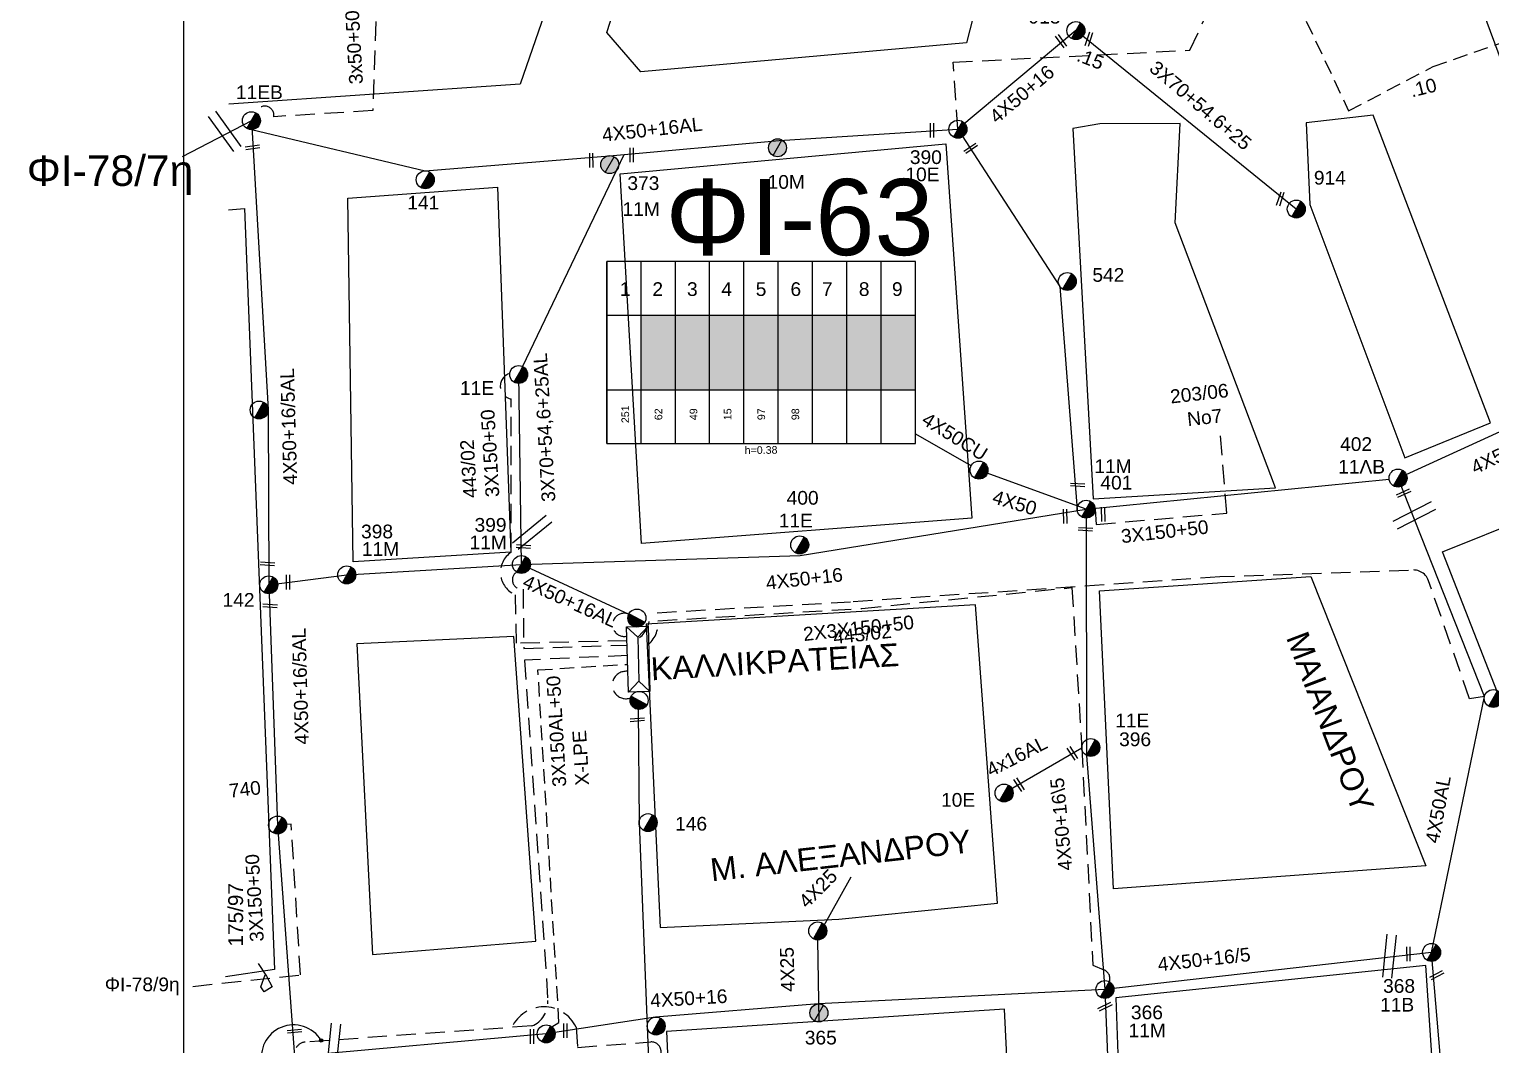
# Model space of a CAD drawing. Header units: millimetres. Extents: x 72 to 3039, y -786 to 786.
# Drawn here: x 91.4 to 283.2, y 554.8 to 688.1 of the extents above; entities that cross this region are included whole.
import ezdxf
from ezdxf.enums import TextEntityAlignment as Align

# ---------------------------------------------------------------- set-up
doc = ezdxf.new("R2010")
doc.units = ezdxf.units.MM
doc.linetypes.add('DASHED', pattern=[19.05, 12.7, -6.35])
for name, color, linetype in [('Άγνωστα', 7, 'Continuous'), ('Ασφαλειοκιβώτια Χ.Τ 9 αναχωρήσεων', 7, 'Continuous'), ('Γέφυρες Εναέριου Δικτύου', 7, 'Continuous'), ('Γυμνά εναέρια ΧΤ (3Φ)   4x16AL', 7, 'Continuous'), ('Γυμνά εναέρια ΧΤ (3Φ)   4x50AL', 7, 'Continuous'), ('Γυμνά εναέρια ΧΤ και ΦΟΠ (3Φ)   4x50+16AL', 7, 'Continuous'), ('Εναέρια παροχή ΧΤ 4x25', 7, 'SYN_LINE'), ('Επιγραφές - Σχήματα', 7, 'Continuous'), ('Καλώδια ΧΤ   3x150+50AL', 7, 'DASHED'), ('Καλώδια ΧΤ   3x150AL+50XLPE', 7, 'DASHED'), ('Καλώδια ΧΤ   4x25CU', 7, 'DASHED'), ('Καλώδια ΧΤ   4x50CU', 7, 'DASHED'), ('Μηχανική τομή', 7, 'Continuous'), ('Στύλος Ξύλινος', 7, 'Continuous'), ('Στύλος Ξύλινος @ 1', 7, 'Continuous'), ('Στύλος ΦΜ', 7, 'Continuous'), ('Στύλος ΦΜ @ 1', 7, 'Continuous'), ('Συνδέσεις', 7, 'Continuous'), ('Συνεστραμμένα ΧΤ   3x70+54.6+25 AL', 7, 'SYN_LINE'), ('Τομή', 7, 'Continuous'), ('Υποσταθμός εναέριος 2 στύλων', 7, 'Continuous'), ('Υποσταθμός πόλεως', 7, 'Continuous'), ('Υπόβαθρο ΔΕΗ', 7, 'Continuous'), ('Υπόγεια Καλώδια Δικτύου ΧΤ   .10', 7, 'DASHED'), ('Υπόγεια Καλώδια Δικτύου ΧΤ   .15', 7, 'DASHED')]:
    doc.layers.add(name, color=color, linetype=linetype)
doc.styles.get("Standard").update_dxf_attribs({"font": 'arial.ttf'})
doc.linetypes.add('SYN_LINE', pattern='A,0.5,-0.0001,["/\\/\\/\\/",Standard,S=0.1,R=0,X=0,Y=-0.05],-0.25', length=0.7501)

# ---------------------------------------------------------------- blocks, each defined once
blk = doc.blocks.new('ΥΠΑΡΧΩΝ ΤΣΙΜΕΝΤΕΝΙΟΣ ΣΤΥΛΟΣ')
at = {"layer": 'Στύλος ΦΜ'}
blk.add_hatch(color=7, dxfattribs=at).paths.add_polyline_path([(-1.29, -2.28, 0.574793), (2.62, 0, 0.268822), (1.3, 2.27)])
at = {"layer": 'Στύλος ΦΜ', "color": 7}
blk.add_line((-1.29, -2.28), (1.3, 2.27), dxfattribs=at)
blk.add_circle((0, 0), 2.62, dxfattribs=at)
at = {"layer": 'Στύλος ΦΜ', "flags": 4}
for tag, p in [('ΑΡΙΘΜΟΣ', (-4.68, 8.05)), ('ΤΥΠΟΣ', (-4.91, 3.03))]:
    blk.add_attdef(tag, p, '', height=4, dxfattribs=at)
blk = doc.blocks.new('ΥΠΑΡΧΩΝ ΞΥΛΙΝΟΣ ΣΤΥΛΟΣ')
at = {"layer": 'Στύλος Ξύλινος'}
h = blk.add_hatch(color=7, dxfattribs=at)
h.paths.add_polyline_path([(-2.62, 0, 0.270008), (-1.29, -2.28), (1.3, 2.27, 0.576266)])
h.paths.add_polyline_path([(-1.29, -2.28, 0.574793), (2.62, 0, 0.268822), (1.3, 2.27)])
at = {"layer": 'Στύλος Ξύλινος', "color": 7}
blk.add_line((-1.29, -2.28), (1.3, 2.27), dxfattribs=at)
blk.add_circle((0, 0), 2.62, dxfattribs=at)
at = {"layer": 'Στύλος Ξύλινος', "flags": 4}
for tag, p in [('ΑΡΙΘΜΟΣ', (-4.91, 8.6)), ('ΤΥΠΟΣ', (-4.85, 3.39))]:
    blk.add_attdef(tag, p, '', height=4, dxfattribs=at)
blk = doc.blocks.new('ΥΠΟΣΤΑΘΜΟΣ ΕΝΑΕΡΙΟΣ ΕΠΙ 2 ΣΤΥΛΩΝ')
at = {"layer": 'Υποσταθμός εναέριος 2 στύλων', "linetype": 'Continuous'}
for points in [[(-11.97, -2.11, 0.574793), (-8.45, -0.07, 0.268822), (-9.64, 1.98)], [(9.68, -2.15, 0.574793), (13.19, -0.1, 0.268822), (12.01, 1.95)]]:
    blk.add_hatch(color=256, dxfattribs=at).paths.add_polyline_path(points)
for p, q in [((-11.97, -2.11), (-9.64, 1.98)), ((9.68, -2.15), (12.01, 1.95))]:
    blk.add_line(p, q, dxfattribs=at)
for centre in [(-10.81, -0.07), (10.84, -0.1)]:
    blk.add_circle(centre, 2.36, dxfattribs=at)
at = {"layer": 'Υποσταθμός πόλεως', "linetype": 'Continuous', "ltscale": 40}
blk.add_lwpolyline([(-8.57, 2.82), (8.57, 2.82), (8.57, -2.82), (-8.57, -2.82)], close=True, dxfattribs=at)
for points in [[(-5.75, 0), (-8.57, 2.82)], [(-8.57, -2.82), (-5.75, 0)], [(-5.75, 0), (5.75, 0)], [(5.75, 0), (8.57, 2.82)], [(8.57, -2.82), (5.75, 0)]]:
    blk.add_lwpolyline(points, dxfattribs=at)
at = {"layer": 'Υποσταθμός εναέριος 2 στύλων', "ltscale": 40, "flags": 1}
for tag, p in [('ΜΕΤΑΣΧΗΜΑΤΙΣΜΟΣ', (14.09, 2.51)), ('ΙΣΧΥΣ', (14.07, -0.28)), ('ΑΡΙΘΜΟΣ', (14.19, -3))]:
    blk.add_attdef(tag, p, '', height=1.8, dxfattribs=at)
blk = doc.blocks.new('ΜΗΧΑΝΙΚΗ ΤΟΜΗ')
at = {"layer": 'Μηχανική τομή', "ltscale": 40}
for p, q in [((-1.89, 0.78), (1.89, 0.78)), ((1.89, 0), (-1.89, 0))]:
    blk.add_line(p, q, dxfattribs=at)
blk = doc.blocks.new('ΤΟΜΗ')
at = {"layer": 'Τομή', "ltscale": 40}
for p, q in [((-5.68, 0), (5.68, 0)), ((5.68, -2.33), (-5.68, -2.33))]:
    blk.add_line(p, q, dxfattribs=at)
blk = doc.blocks.new('ΑΣΦΑΛΕΙΟΚΙΒΩΤΙΟ ΥΠΟΣΤΑΘΜΟΥ 9A ΑΝΑΧΩΡΗΣΕΩΝ')
at = {"layer": 'Ασφαλειοκιβώτια Χ.Τ 9 αναχωρήσεων', "ltscale": 40}
for p, q in [((0, 0), (0, 23.91)), ((4.5, 0), (4.5, 23.91)), ((9, 0), (9, 23.91)), ((13.5, 0), (13.5, 23.91)), ((18, 0), (18, 23.91)), ((22.5, 0), (22.5, 23.91)), ((27, 0), (27, 23.91)), ((31.5, 0), (31.5, 23.91)), ((36, 0), (36, 23.91)), ((0, 16.87), (40.5, 16.87)), ((0, 7.04), (40.5, 7.04))]:
    blk.add_line(p, q, dxfattribs=at)
at = {"layer": 'Ασφαλειοκιβώτια Χ.Τ 9 αναχωρήσεων'}
blk.add_lwpolyline([(40.5, 0), (40.5, 23.91), (0, 23.91), (0, 0)], close=True, dxfattribs=at)
for s, p in [('1', (1.71, 19.38)), ('2', (5.99, 19.38)), ('3', (10.53, 19.38)), ('4', (15.04, 19.38)), ('5', (19.55, 19.38)), ('6', (24.11, 19.38)), ('7', (28.24, 19.38)), ('8', (33.08, 19.38)), ('9', (37.43, 19.38))]:
    blk.add_text(s, height=1.8, dxfattribs=at).set_placement(p)
at = {"layer": 'Ασφαλειοκιβώτια Χ.Τ 9 αναχωρήσεων', "ltscale": 40}
for tag, height, rotation, p in [('ΟΝΟΜΑ', 2.5, 0.6514, (19.14, 25.35)), ('ΚΕΙΜΕΝΟ 1', 1, 90, (2.42, 3.84)), ('ΚΕΙΜΕΝΟ 2', 1, 90, (6.78, 3.84)), ('ΚΕΙΜΕΝΟ 3', 1, 90, (11.38, 3.84)), ('ΚΕΙΜΕΝΟ 4', 1, 90, (15.86, 3.84)), ('ΚΕΙΜΕΝΟ 5', 1, 90, (20.28, 3.84)), ('ΚΕΙΜΕΝΟ 6', 1, 90, (24.74, 3.84)), ('ΚΕΙΜΕΝΟ 7', 1, 90, (29.28, 3.84)), ('ΚΕΙΜΕΝΟ 8', 1, 90, (33.65, 3.84)), ('ΚΕΙΜΕΝΟ 9', 1, 90, (38.21, 3.84)), ('ΣΧ', 1, 0.6514, (20.24, -0.85))]:
    blk.add_attdef(tag, text='', height=height, rotation=rotation, dxfattribs=at).set_placement(p, align=Align.MIDDLE_CENTER)
blk = doc.blocks.new('_ΣΥΝΔΕΣΗ')
at = {"layer": 'Συνδέσεις', "linetype": 'SYN_LINE', "ltscale": 40}
blk.add_hatch(color=256, dxfattribs=at).paths.add_polyline_path([(0.5, -0.01, 1), (-0.5, -0.01, 1)])
at = {"layer": 'Συνδέσεις'}
blk.add_circle((0, -0.01), 0.5, dxfattribs=at)

msp = doc.modelspace()

# ---------------------------------------------------------------- hatches: boundary and pattern name
at = {"layer": 'Ασφαλειοκιβώτια Χ.Τ 9 αναχωρήσεων'}
for color, points in [(6, [(171.73, 640.73), (176.23, 640.73), (176.23, 650.56), (171.73, 650.56)]), (85, [(180.73, 650.56), (176.23, 650.56), (176.23, 640.73), (180.73, 640.73)]), (5, [(185.23, 650.56), (180.73, 650.56), (180.73, 640.73), (185.23, 640.73)]), (2, [(189.73, 650.56), (185.23, 650.56), (185.23, 640.73), (189.73, 640.73)]), (1, [(194.23, 650.56), (189.73, 650.56), (189.73, 640.73), (194.23, 640.73)]), (62, [(198.73, 650.56), (194.23, 650.56), (194.23, 640.73), (198.73, 640.73)]), (27, [(203.23, 650.56), (198.73, 650.56), (198.73, 640.73), (203.23, 640.73)]), (133, [(207.73, 650.56), (203.23, 650.56), (203.23, 640.73), (207.73, 640.73)])]:
    msp.add_hatch(color=color, dxfattribs=at).paths.add_polyline_path(points)

# ---------------------------------------------------------------- linework, layer by layer
at = {"layer": 'Άγνωστα', "color": 7, "linetype": 'DASHED', "ltscale": 0.2}
msp.add_lwpolyline([(137.22, 696.7), (136.52, 677.41), (123.54, 676.6, 0.943603), (121.17, 677.1, 64.561217)], format="xyb", dxfattribs=at)
at = {"layer": 'Άγνωστα', "color": 151, "linetype": 'DASHED', "ltscale": 0.2}
msp.add_lwpolyline([(213.31, 674.96), (212.7, 683.75), (243.74, 685.33), (249.21, 696.93)], dxfattribs=at)
at = {"layer": 'Άγνωστα', "color": 27}
msp.add_lwpolyline([(120.59, 676.08), (111.51, 671.35)], dxfattribs=at)
at = {"layer": 'Άγνωστα', "color": 1, "linetype": 'DASHED', "ltscale": 0.2}
msp.add_lwpolyline([(156.25, 614.6), (156.34, 606.77), (169.91, 607.24)], dxfattribs=at)
msp.add_arc((156.05, 615.79), 1.21, 121.7858, 279.5307, dxfattribs=at)
at = {"layer": 'Γέφυρες Εναέριου Δικτύου', "ltscale": 20}
msp.add_arc((126.13, 553.15), 4.23, 31.1536, 275.4678, dxfattribs=at)
at = {"layer": 'Γυμνά εναέρια ΧΤ (3Φ)   4x16AL', "color": 27, "ltscale": 20}
msp.add_lwpolyline([(229.57, 593.71), (219.37, 587.82)], dxfattribs=at)
at = {"layer": 'Γυμνά εναέρια ΧΤ (3Φ)   4x50AL', "color": 2, "linetype": 'SYN_LINE', "ltscale": 15}
msp.add_lwpolyline([(230.14, 625.08), (216.08, 630.21)], dxfattribs=at)
at = {"layer": 'Γυμνά εναέρια ΧΤ και ΦΟΠ (3Φ)   4x50+16AL', "color": 151}
for points in [[(228.8, 687.91), (213.31, 674.96), (226.68, 654.33), (228.96, 624.99)], [(271.07, 629.16), (302.52, 643.56)], [(230.14, 625.08), (269.9, 629)]]:
    msp.add_lwpolyline(points, dxfattribs=at)
at = {"layer": 'Γυμνά εναέρια ΧΤ και ΦΟΠ (3Φ)   4x50+16AL', "color": 133}
for points in [[(120.59, 676.08), (122.78, 638.17), (122.87, 615.15)], [(120.59, 674.9), (143.41, 669.5), (167.6, 671.46), (189.85, 673.48), (213.31, 674.96)]]:
    msp.add_lwpolyline(points, dxfattribs=at)
at = {"layer": 'Γυμνά εναέρια ΧΤ και ΦΟΠ (3Φ)   4x50+16AL', "color": 62}
msp.add_lwpolyline([(299.5, 480.77), (279.93, 508.94), (278.71, 528.75), (275.48, 566.89), (282.4, 600.47), (271.07, 629.16)], dxfattribs=at)
at = {"layer": 'Γυμνά εναέρια ΧΤ και ΦΟΠ (3Φ)   4x50+16AL', "color": 2}
for points in [[(170.17, 611.26), (156.04, 617.82), (192.62, 618.99), (230.14, 625.08)], [(230.14, 625.08), (230.17, 592.76), (232.61, 562.03)]]:
    msp.add_lwpolyline(points, dxfattribs=at)
at = {"layer": 'Γυμνά εναέρια ΧΤ και ΦΟΠ (3Φ)   4x50+16AL', "color": 1}
for points in [[(122.87, 615.15), (133.11, 616.45), (156.04, 617.82)], [(122.87, 615.15), (124.03, 583.62), (126.26, 553.22), (109.14, 551.67)]]:
    msp.add_lwpolyline(points, dxfattribs=at)
at = {"layer": 'Γυμνά εναέρια ΧΤ και ΦΟΠ (3Φ)   4x50+16AL', "color": 5, "linetype": 'DASHED', "ltscale": 0.2}
msp.add_lwpolyline([(170, 603.78, 1.268308), (170.34, 600.3)], format="xyb", dxfattribs=at)
at = {"layer": 'Γυμνά εναέρια ΧΤ και ΦΟΠ (3Φ)   4x50+16AL', "color": 5}
msp.add_lwpolyline([(171.36, 598.8), (171.47, 583.92), (172.53, 557.18), (173.43, 534.79), (174.95, 505.92), (176.17, 484.39)], dxfattribs=at)
at = {"layer": 'Γυμνά εναέρια ΧΤ και ΦΟΠ (3Φ)   4x50+16AL', "color": 6}
msp.add_lwpolyline([(275.48, 566.89), (232.61, 562.03), (195.01, 560.13), (173.61, 558.4), (159.28, 556.2), (126.26, 553.22)], dxfattribs=at)
at = {"layer": 'Γυμνά εναέρια ΧΤ και ΦΟΠ (3Φ)   4x50+16AL', "color": 27}
msp.add_lwpolyline([(232.61, 562.03), (233.81, 531.81), (234.24, 507.36), (235.93, 487.07), (238.14, 475.74)], dxfattribs=at)
at = {"layer": 'Εναέρια παροχή ΧΤ 4x25', "ltscale": 10}
msp.add_lwpolyline([(195.27, 569.59), (199.32, 576.81)], dxfattribs=at)
at = {"layer": 'Επιγραφές - Σχήματα'}
msp.add_lwpolyline([(111.68, -308.22), (2083.59, -308.22), (2083.59, 775.16), (111.68, 775.16)], close=True, dxfattribs=at)
at = {"layer": 'Επιγραφές - Σχήματα', "ltscale": 20}
msp.add_lwpolyline([(121.48, 565.44), (122.57, 563.77), (123.32, 562.39), (122.29, 561.7), (121.83, 562.39), (122.4, 563.94)], dxfattribs=at)
at = {"layer": 'Επιγραφές - Σχήματα', "color": 2, "linetype": 'DASHED', "ltscale": 0.2}
msp.add_arc((169.51, 609.9), 1.52, 66.3499, 283.9944, dxfattribs=at)
at = {"layer": 'Καλώδια ΧΤ   3x150+50AL', "color": 133, "ltscale": 0.2}
msp.add_lwpolyline([(169.89, 607.81), (155.38, 607.48), (155.26, 613.83, -0.59482), (154.68, 619.44), (154.69, 639.55, -0.798181), (154.5, 642.89, -4.113089)], format="xyb", dxfattribs=at)
at = {"layer": 'Καλώδια ΧΤ   3x150+50AL', "color": 151, "ltscale": 0.2}
msp.add_lwpolyline([(231.32, 625.08), (231.46, 623.07), (248.6, 624.56), (247.68, 635.89)], dxfattribs=at)
at = {"layer": 'Καλώδια ΧΤ   3x150+50AL', "color": 62, "ltscale": 0.2}
for points in [[(247.7, 616.2), (199.2, 612.88), (172.85, 611.39, -0.246479), (171.54, 608.2)], [(282.4, 600.47), (280.46, 600.18), (275.08, 615.68, 0.403301), (272.46, 617.01), (247.7, 616.2)]]:
    msp.add_lwpolyline(points, format="xyb", dxfattribs=at)
at = {"layer": 'Καλώδια ΧΤ   3x150+50AL', "color": 27, "ltscale": 0.2}
msp.add_lwpolyline([(172.55, 607.2, 0.258208), (173.94, 610.43), (200.7, 612.06), (228.28, 614.79), (229.57, 593.71), (231.02, 565.21), (232.47, 564.62, -0.391453), (233.2, 563.05, 0.181237)], format="xyb", dxfattribs=at)
at = {"layer": 'Καλώδια ΧΤ   3x150+50AL', "color": 85, "ltscale": 0.2}
for points in [[(169.95, 605.87), (156.43, 605.27), (159.5, 560.56, -0.329038), (157.39, 557.24), (127.65, 555.12, 0.255367), (126.48, 554.37, 1.685045)], [(163.2, 557.07), (163.39, 554.43), (173.03, 555.14, -0.404715), (174.33, 554.05), (175.08, 537.34, -0.912851), (175.26, 532.63), (176.41, 508.64, -1.034704), (176.39, 503.44), (177.01, 489.87), (177.87, 489.5, -0.432669), (178.3, 488.32), (176.17, 484.39)]]:
    msp.add_lwpolyline(points, format="xyb", dxfattribs=at)
at = {"layer": 'Καλώδια ΧΤ   3x150+50AL', "color": 5, "ltscale": 0.2}
msp.add_lwpolyline([(112.93, 562.44), (127.03, 563.93), (125.83, 583.71), (124.03, 583.58)], dxfattribs=at)
at = {"layer": 'Καλώδια ΧΤ   3x150+50AL', "color": 85, "ltscale": 0.2}
msp.add_arc((158.99, 555.11), 4.64, 25.0209, 155.2506, dxfattribs=at)
at = {"layer": 'Καλώδια ΧΤ   3x150AL+50XLPE', "color": 6, "ltscale": 0.15}
msp.add_lwpolyline([(160, 557.13), (160.96, 557.69), (158.2, 603.98), (169.98, 604.71)], dxfattribs=at)
at = {"layer": 'Καλώδια ΧΤ   4x25CU', "linetype": 'SYN_LINE', "ltscale": 14}
msp.add_lwpolyline([(195.12, 557.83), (194.92, 568.54)], dxfattribs=at)
at = {"layer": 'Καλώδια ΧΤ   4x50CU', "color": 2, "linetype": 'SYN_LINE', "ltscale": 10}
msp.add_line((215.05, 630.79), (207.81, 634.91), dxfattribs=at)
at = {"layer": 'Συνεστραμμένα ΧΤ   3x70+54.6+25 AL', "color": 6, "ltscale": 15}
msp.add_lwpolyline([(280.83, 694.15), (287.5, 676.14), (294.49, 659.36), (302.52, 643.56)], dxfattribs=at)
at = {"layer": 'Συνεστραμμένα ΧΤ   3x70+54.6+25 AL', "color": 151, "ltscale": 15}
msp.add_lwpolyline([(257.72, 664.48), (228.8, 687.91)], dxfattribs=at)
at = {"layer": 'Συνεστραμμένα ΧΤ   3x70+54.6+25 AL', "color": 133, "ltscale": 20}
msp.add_lwpolyline([(156.04, 617.82), (155.67, 642.76), (169.51, 671.63)], dxfattribs=at)
at = {"layer": 'Υπόβαθρο ΔΕΗ'}
for points in [[(118.63, 738.43), (119.92, 741.07), (169.01, 718.85), (155.88, 680.87), (117.63, 678.26)], [(176.61, 716.69), (218.09, 700.54), (214.46, 686.32), (171.71, 682.51), (167.24, 687.64), (176.61, 716.69)], [(231.08, 626.43), (254.99, 627.87), (241.83, 662.65), (242.48, 675.73), (231.93, 675.66), (228.38, 675.07), (231.08, 626.43)], [(259, 675.78), (259.48, 665.09), (271.96, 631.82), (283.19, 636.42), (267.81, 676.79), (259, 675.78)], [(168.98, 669.09), (211.73, 673.06), (215.16, 623.89), (171.79, 620.56), (168.98, 669.09)], [(133.23, 665.89), (152.87, 667.33), (154.64, 619.44), (133.95, 618.16), (133.23, 665.89)], [(117.6, 664.38), (119.68, 664.54), (123.61, 564.64), (117.21, 563.68)], [(276.92, 619.49), (288.22, 624.03), (302.98, 585.53), (292.03, 580.75), (276.92, 619.49)], [(231.91, 614.34), (259.64, 616.24), (274.72, 578.28), (233.72, 575.26), (231.91, 614.34)], [(218.51, 573.35), (215.64, 612.54), (172.42, 609.99), (174.22, 570.17), (197.68, 571.24), (218.51, 573.35)], [(155.02, 608.36), (134.44, 607.4), (136.5, 566.62), (157.92, 568.39), (155.02, 608.36)], [(274.7, 565.19), (234.05, 560.93), (236.64, 488.65), (279.72, 490.68), (274.7, 565.19)], [(219.42, 559.46), (175.07, 556.53), (178.36, 485.43), (222.95, 487.34), (219.42, 559.46)]]:
    msp.add_lwpolyline(points, dxfattribs=at)
at = {"layer": 'Υπόγεια Καλώδια Δικτύου ΧΤ   .10', "color": 62, "ltscale": 0.15}
msp.add_lwpolyline([(250.99, 695.96, 1.091756), (253.17, 693.95), (254.4, 696.96, -0.669634), (255.36, 696.9), (264.59, 677.36), (275.67, 683.19), (299.63, 691.52), (328.73, 621.86, -1.01034), (330.77, 617.25), (336.08, 604.33)], format="xyb", dxfattribs=at)

# ---------------------------------------------------------------- block references
at = {"layer": 'Ασφαλειοκιβώτια Χ.Τ 9 αναχωρήσεων'}
ref = msp.add_blockref('ΑΣΦΑΛΕΙΟΚΙΒΩΤΙΟ ΥΠΟΣΤΑΘΜΟΥ 9A ΑΝΑΧΩΡΗΣΕΩΝ', (167.23, 633.69), dxfattribs=at)
ref.add_attrib('ΚΕΙΜΕΝΟ 6', '98', dxfattribs={"ltscale": 40, "height": 1, "rotation": 90}).set_placement((191.98, 637.54), align=Align.MIDDLE_CENTER)
ref.add_attrib('ΚΕΙΜΕΝΟ 5', '97', dxfattribs={"ltscale": 40, "height": 1, "rotation": 90}).set_placement((187.51, 637.54), align=Align.MIDDLE_CENTER)
ref.add_attrib('ΚΕΙΜΕΝΟ 4', '15', dxfattribs={"ltscale": 40, "height": 1, "rotation": 90}).set_placement((183.09, 637.54), align=Align.MIDDLE_CENTER)
ref.add_attrib('ΚΕΙΜΕΝΟ 3', '49', dxfattribs={"ltscale": 40, "height": 1, "rotation": 90}).set_placement((178.61, 637.54), align=Align.MIDDLE_CENTER)
ref.add_attrib('ΚΕΙΜΕΝΟ 1', '251', dxfattribs={"ltscale": 40, "height": 1, "rotation": 90}).set_placement((169.66, 637.54), align=Align.MIDDLE_CENTER)
ref.add_attrib('ΚΕΙΜΕΝΟ 2', '62', dxfattribs={"ltscale": 40, "height": 1, "rotation": 90}).set_placement((174.01, 637.54), align=Align.MIDDLE_CENTER)
ref.add_attrib('ΣΧ', 'h=0.38', dxfattribs={"ltscale": 40, "height": 1, "rotation": 0.6514}).set_placement((187.48, 632.84), align=Align.MIDDLE_CENTER)
at = {"layer": 'Μηχανική τομή'}
for p, xscale, yscale, zscale, rotation in [((227.01, 686.62), 0.5000000000001292, 0.5000000000001292, 0.5000000000001292, 125.7261079678388), ((230.69, 686.73), 0.5000000000001645, 0.5000000000001645, 0.5000000000001645, 71.28223366570143), ((210.11, 674.8), 0.5000000000000878, 0.5000000000000878, 0.5000000000000878, 90.038481386364), ((120.78, 672.39), 0.5000000000000392, 0.5000000000000392, 0.5000000000000392, 7.302815336065091), ((165.38, 670.89), 0.500000000000031, 0.500000000000031, 0.500000000000031, 90.038481386364), ((170.7, 671.57), 0.500000000000031, 0.500000000000031, 0.500000000000031, 90.038481386364), ((215.11, 672.29), 0.500000000000035, 0.500000000000035, 0.500000000000035, 34.75761399280639), ((255.8, 665.74), 0.5000000000001645, 0.5000000000001645, 0.5000000000001645, 71.28223366570143), ((229.04, 628.45), 0.5000000000000807, 0.5000000000000807, 0.5000000000000807, 176.105308999657), ((271.73, 627.36), 0.5000000000001075, 0.5000000000001075, 0.5000000000001075, 203.4811816950861), ((232.56, 624.42), 0.500000000000047, 0.500000000000047, 0.500000000000047, 91.07733997924393), ((227.57, 624.14), 0.500000000000047, 0.500000000000047, 0.500000000000047, 91.07733997924393), ((230.07, 622.63), 0.5000000000000788, 0.5000000000000788, 0.5000000000000788, 176.1053089996603), ((156.32, 620.39), 0.5000000000000807, 0.5000000000000807, 0.5000000000000807, 176.105308999657), ((122.72, 618.11), 0.5000000000000807, 0.5000000000000807, 0.5000000000000807, 176.105308999657), ((125.61, 615.5), 0.5000000000001137, 0.5000000000001137, 0.5000000000001137, 90), ((123.06, 612.58), 0.5000000000000807, 0.5000000000000807, 0.5000000000000807, 176.105308999657), ((171.26, 597.25), 0.5000000000000884, 0.5000000000000884, 0.5000000000000884, 4.241713739222488), ((228.18, 592.93), 0.5000000000000449, 0.5000000000000449, 0.5000000000000449, 302.8665394165673), ((221.18, 588.8), 0.5000000000000568, 0.5000000000000568, 0.5000000000000568, 302.8665394165664), ((272.23, 566.67), 0.5000000000000646, 0.5000000000000646, 0.5000000000000646, 271.1345343891991), ((276.08, 564.08), 0.500000000000069, 0.500000000000069, 0.500000000000069, 206.6738276913492), ((232.53, 559.95), 0.500000000000069, 0.500000000000069, 0.500000000000069, 206.6738276913492), ((126.24, 556.75), 0.4999999999998483, 0.4999999999998483, 0.4999999999998483, 185.1703901328316), ((157.62, 555.86), 0.5000000000001137, 0.5000000000001137, 0.5000000000001137, 90), ((161.98, 556.62), 0.5000000000000807, 0.5000000000000807, 0.5000000000000807, 90)]:
    msp.add_blockref('ΜΗΧΑΝΙΚΗ ΤΟΜΗ', p, dxfattribs=dict(at, xscale=xscale, yscale=yscale, zscale=zscale, rotation=rotation))
at = {"layer": 'Στύλος Ξύλινος @ 1', "ltscale": 40}
ref = msp.add_blockref('ΥΠΑΡΧΩΝ ΞΥΛΙΝΟΣ ΣΤΥΛΟΣ', (189.64, 672.52), dxfattribs=dict(at, xscale=0.4499999999998181, yscale=0.4499999999998181, zscale=0.4499999999998181))
ref.add_attrib('ΤΥΠΟΣ', '10M', (188.34, 667.14), dxfattribs={"layer": 'Στύλος Ξύλινος', "height": 1.8, "flags": 4})
ref = msp.add_blockref('ΥΠΑΡΧΩΝ ΞΥΛΙΝΟΣ ΣΤΥΛΟΣ', (167.62, 670.31), dxfattribs=dict(at, xscale=0.4499999999998181, yscale=0.4499999999998181, zscale=0.4499999999998181))
ref.add_attrib('ΤΥΠΟΣ', '11Μ', (169.3, 663.58), dxfattribs={"layer": 'Στύλος Ξύλινος', "height": 1.8, "flags": 4})
ref.add_attrib('ΑΡΙΘΜΟΣ', '373', (169.94, 666.98), dxfattribs={"layer": 'Στύλος Ξύλινος', "height": 1.8, "flags": 4})
ref = msp.add_blockref('ΥΠΑΡΧΩΝ ΞΥΛΙΝΟΣ ΣΤΥΛΟΣ', (195.07, 558.95), dxfattribs=dict(at, xscale=0.4499999999998181, yscale=0.4499999999998181, zscale=0.4499999999998181))
ref.add_attrib('ΑΡΙΘΜΟΣ', '365', (193.22, 554.81), dxfattribs={"layer": 'Στύλος Ξύλινος', "height": 1.8, "flags": 4})
at = {"layer": 'Στύλος ΦΜ @ 1', "ltscale": 40}
ref = msp.add_blockref('ΥΠΑΡΧΩΝ ΤΣΙΜΕΝΤΕΝΙΟΣ ΣΤΥΛΟΣ', (228.8, 687.91), dxfattribs=dict(at, xscale=0.4499999999998181, yscale=0.4499999999998181, zscale=0.4499999999998181))
ref.add_attrib('ΤΥΠΟΣ', '11Β', (222.8, 691.42), dxfattribs={"layer": 'Στύλος ΦΜ', "height": 1.8, "flags": 4})
ref.add_attrib('ΑΡΙΘΜΟΣ', '913', (222.58, 688.83), dxfattribs={"layer": 'Στύλος ΦΜ', "height": 1.8, "flags": 4})
ref = msp.add_blockref('ΥΠΑΡΧΩΝ ΤΣΙΜΕΝΤΕΝΙΟΣ ΣΤΥΛΟΣ', (120.59, 676.08), dxfattribs=dict(at, xscale=0.4499999999998181, yscale=0.4499999999998181, zscale=0.4499999999998181))
ref.add_attrib('ΑΡΙΘΜΟΣ', '11ΕΒ', (118.57, 678.91), dxfattribs={"layer": 'Στύλος ΦΜ', "height": 1.8, "flags": 4})
ref = msp.add_blockref('ΥΠΑΡΧΩΝ ΤΣΙΜΕΝΤΕΝΙΟΣ ΣΤΥΛΟΣ', (213.31, 674.96), dxfattribs=dict(at, xscale=0.4499999999998181, yscale=0.4499999999998181, zscale=0.4499999999998181))
ref.add_attrib('ΤΥΠΟΣ', '10Ε', (206.42, 668.13), dxfattribs={"layer": 'Στύλος ΦΜ', "height": 1.8, "flags": 4})
ref.add_attrib('ΑΡΙΘΜΟΣ', '390', (207.01, 670.39), dxfattribs={"layer": 'Στύλος ΦΜ', "height": 1.8, "flags": 4})
ref = msp.add_blockref('ΥΠΑΡΧΩΝ ΤΣΙΜΕΝΤΕΝΙΟΣ ΣΤΥΛΟΣ', (143.41, 668.32), dxfattribs=dict(at, xscale=0.4499999999998181, yscale=0.4499999999998181, zscale=0.4499999999998181))
ref.add_attrib('ΑΡΙΘΜΟΣ', '141', (141.06, 664.42), dxfattribs={"layer": 'Στύλος ΦΜ', "height": 1.8, "flags": 4})
ref = msp.add_blockref('ΥΠΑΡΧΩΝ ΤΣΙΜΕΝΤΕΝΙΟΣ ΣΤΥΛΟΣ', (257.72, 664.48), dxfattribs=dict(at, xscale=0.4499999999998181, yscale=0.4499999999998181, zscale=0.4499999999998181))
ref.add_attrib('ΑΡΙΘΜΟΣ', '914', (260.03, 667.69), dxfattribs={"layer": 'Στύλος ΦΜ', "height": 1.8, "flags": 4})
ref = msp.add_blockref('ΥΠΑΡΧΩΝ ΤΣΙΜΕΝΤΕΝΙΟΣ ΣΤΥΛΟΣ', (227.67, 654.97), dxfattribs=dict(at, xscale=0.4499999999998181, yscale=0.4499999999998181, zscale=0.4499999999998181))
ref.add_attrib('ΑΡΙΘΜΟΣ', '542', (230.96, 654.93), dxfattribs={"layer": 'Στύλος ΦΜ', "height": 1.8, "flags": 4})
ref = msp.add_blockref('ΥΠΑΡΧΩΝ ΤΣΙΜΕΝΤΕΝΙΟΣ ΣΤΥΛΟΣ', (155.67, 642.76), dxfattribs=dict(at, xscale=0.4499999999998181, yscale=0.4499999999998181, zscale=0.4499999999998181))
ref.add_attrib('ΤΥΠΟΣ', '11Ε', (147.97, 640.09), dxfattribs={"layer": 'Στύλος ΦΜ', "height": 1.8, "flags": 4})
at = {"layer": 'Στύλος ΦΜ @ 1', "ltscale": 40, "xscale": 0.4499999999998181, "yscale": 0.4499999999998181, "zscale": 0.4499999999998181}
for p in [(121.61, 638.1), (216.08, 630.21), (122.87, 615.15), (283.56, 600.23), (124.03, 583.62), (194.92, 569.72), (173.71, 557.23), (159.28, 556.2)]:
    msp.add_blockref('ΥΠΑΡΧΩΝ ΤΣΙΜΕΝΤΕΝΙΟΣ ΣΤΥΛΟΣ', p, dxfattribs=at)
at = {"layer": 'Στύλος ΦΜ @ 1', "ltscale": 40}
ref = msp.add_blockref('ΥΠΑΡΧΩΝ ΤΣΙΜΕΝΤΕΝΙΟΣ ΣΤΥΛΟΣ', (271.07, 629.16), dxfattribs=dict(at, xscale=0.4499999999998181, yscale=0.4499999999998181, zscale=0.4499999999998181))
ref.add_attrib('ΤΥΠΟΣ', '11ΛΒ', (263.21, 629.75), dxfattribs={"layer": 'Στύλος ΦΜ', "height": 1.8, "flags": 4})
ref.add_attrib('ΑΡΙΘΜΟΣ', '402', (263.47, 632.72), dxfattribs={"layer": 'Στύλος ΦΜ', "height": 1.8, "flags": 4})
ref = msp.add_blockref('ΥΠΑΡΧΩΝ ΤΣΙΜΕΝΤΕΝΙΟΣ ΣΤΥΛΟΣ', (230.14, 625.08), dxfattribs=dict(at, xscale=0.4499999999998181, yscale=0.4499999999998181, zscale=0.4499999999998181))
ref.add_attrib('ΤΥΠΟΣ', '11M', (231.22, 629.81), dxfattribs={"layer": 'Στύλος ΦΜ', "height": 1.8, "flags": 4})
ref.add_attrib('ΑΡΙΘΜΟΣ', '401', (232.01, 627.66), dxfattribs={"layer": 'Στύλος ΦΜ', "height": 1.8, "flags": 4})
ref = msp.add_blockref('ΥΠΑΡΧΩΝ ΤΣΙΜΕΝΤΕΝΙΟΣ ΣΤΥΛΟΣ', (192.55, 620.39), dxfattribs=dict(at, xscale=0.4499999999998181, yscale=0.4499999999998181, zscale=0.4499999999998181))
ref.add_attrib('ΤΥΠΟΣ', '11E', (189.8, 622.68), dxfattribs={"layer": 'Στύλος ΦΜ', "height": 1.8, "flags": 4})
ref.add_attrib('ΑΡΙΘΜΟΣ', '400', (190.84, 625.67), dxfattribs={"layer": 'Στύλος ΦΜ', "height": 1.8, "flags": 4})
ref = msp.add_blockref('ΥΠΑΡΧΩΝ ΤΣΙΜΕΝΤΕΝΙΟΣ ΣΤΥΛΟΣ', (156.03, 617.82), dxfattribs=dict(at, xscale=0.4499999999998181, yscale=0.4499999999998181, zscale=0.4499999999998181))
ref.add_attrib('ΤΥΠΟΣ', '11Μ', (149.22, 619.82), dxfattribs={"layer": 'Στύλος ΦΜ', "height": 1.8, "flags": 4})
ref.add_attrib('ΑΡΙΘΜΟΣ', '399', (149.88, 622.12), dxfattribs={"layer": 'Στύλος ΦΜ', "height": 1.8, "flags": 4})
ref = msp.add_blockref('ΥΠΑΡΧΩΝ ΤΣΙΜΕΝΤΕΝΙΟΣ ΣΤΥΛΟΣ', (133.11, 616.45), dxfattribs=dict(at, xscale=0.4499999999998181, yscale=0.4499999999998181, zscale=0.4499999999998181))
ref.add_attrib('ΤΥΠΟΣ', '11Μ', (135.1, 618.95), dxfattribs={"layer": 'Στύλος ΦΜ', "height": 1.8, "flags": 4})
ref.add_attrib('ΑΡΙΘΜΟΣ', '398', (134.99, 621.25), dxfattribs={"layer": 'Στύλος ΦΜ', "height": 1.8, "flags": 4})
ref = msp.add_blockref('ΥΠΑΡΧΩΝ ΤΣΙΜΕΝΤΕΝΙΟΣ ΣΤΥΛΟΣ', (122.87, 615.15), dxfattribs=dict(at, xscale=0.4499999999998181, yscale=0.4499999999998181, zscale=0.4499999999998181))
ref.add_attrib('ΑΡΙΘΜΟΣ', '142', (116.81, 612.27), dxfattribs={"layer": 'Στύλος ΦΜ', "height": 1.8, "flags": 4})
ref = msp.add_blockref('ΥΠΑΡΧΩΝ ΤΣΙΜΕΝΤΕΝΙΟΣ ΣΤΥΛΟΣ', (230.75, 593.79), dxfattribs=dict(at, xscale=0.4499999999998181, yscale=0.4499999999998181, zscale=0.4499999999998181))
ref.add_attrib('ΤΥΠΟΣ', '11E', (233.95, 596.44), dxfattribs={"layer": 'Στύλος ΦΜ', "height": 1.8, "flags": 4})
ref.add_attrib('ΑΡΙΘΜΟΣ', '396', (234.47, 593.97), dxfattribs={"layer": 'Στύλος ΦΜ', "height": 1.8, "flags": 4})
ref = msp.add_blockref('ΥΠΑΡΧΩΝ ΤΣΙΜΕΝΤΕΝΙΟΣ ΣΤΥΛΟΣ', (219.37, 587.82), dxfattribs=dict(at, xscale=0.4499999999998181, yscale=0.4499999999998181, zscale=0.4499999999998181))
ref.add_attrib('ΤΥΠΟΣ', '10E', (211.1, 586.02), dxfattribs={"layer": 'Στύλος ΦΜ', "height": 1.8, "flags": 4})
ref = msp.add_blockref('ΥΠΑΡΧΩΝ ΤΣΙΜΕΝΤΕΝΙΟΣ ΣΤΥΛΟΣ', (172.65, 583.93), dxfattribs=dict(at, xscale=0.4499999999998181, yscale=0.4499999999998181, zscale=0.4499999999998181))
ref.add_attrib('ΑΡΙΘΜΟΣ', '146', (176.2, 582.89), dxfattribs={"layer": 'Στύλος ΦΜ', "height": 1.8, "flags": 4})
ref = msp.add_blockref('ΥΠΑΡΧΩΝ ΤΣΙΜΕΝΤΕΝΙΟΣ ΣΤΥΛΟΣ', (275.48, 566.89), dxfattribs=dict(at, xscale=0.4499999999998181, yscale=0.4499999999998181, zscale=0.4499999999998181))
ref.add_attrib('ΤΥΠΟΣ', '11B', (268.72, 559.13), dxfattribs={"layer": 'Στύλος ΦΜ', "height": 1.8, "flags": 4})
ref.add_attrib('ΑΡΙΘΜΟΣ', '368', (269.11, 561.59), dxfattribs={"layer": 'Στύλος ΦΜ', "height": 1.8, "flags": 4})
ref = msp.add_blockref('ΥΠΑΡΧΩΝ ΤΣΙΜΕΝΤΕΝΙΟΣ ΣΤΥΛΟΣ', (232.61, 562.03), dxfattribs=dict(at, xscale=0.4499999999998181, yscale=0.4499999999998181, zscale=0.4499999999998181))
ref.add_attrib('ΤΥΠΟΣ', '11M', (235.71, 555.75), dxfattribs={"layer": 'Στύλος ΦΜ', "height": 1.8, "flags": 4})
ref.add_attrib('ΑΡΙΘΜΟΣ', '366', (236.02, 558.12), dxfattribs={"layer": 'Στύλος ΦΜ', "height": 1.8, "flags": 4})
at = {"layer": 'Συνδέσεις', "xscale": 0.4499999999998181, "yscale": 0.4499999999998181, "zscale": 0.4499999999998181}
msp.add_blockref('_ΣΥΝΔΕΣΗ', (129.75, 555.35), dxfattribs=at)
at = {"layer": 'Τομή'}
for p, xscale, yscale, zscale, rotation in [((117.56, 675.01), 0.4999999999998789, 0.4999999999998789, 0.4999999999998789, 305.7534500076191), ((273.47, 623.75), 0.4999999999999392, 0.4999999999999392, 0.4999999999999392, 207.251247899411), ((157.81, 621.57), 0.4999999999996804, 0.4999999999996804, 0.4999999999996804, 219.4434449645379), ((270.52, 566.35), 0.4999999999999449, 0.4999999999999449, 0.4999999999999449, 263.8991194084494), ((131.98, 554.64), 0.4999999999999419, 0.4999999999999419, 0.4999999999999419, 263.8991194084526)]:
    msp.add_blockref('ΤΟΜΗ', p, dxfattribs=dict(at, xscale=xscale, yscale=yscale, zscale=zscale, rotation=rotation))
at = {"layer": 'Υποσταθμός εναέριος 2 στύλων', "xscale": 0.5000000000000099, "yscale": 0.5000000000000099, "zscale": 0.5000000000000099, "rotation": 271.5929360414571}
msp.add_blockref('ΥΠΟΣΤΑΘΜΟΣ ΕΝΑΕΡΙΟΣ ΕΠΙ 2 ΣΤΥΛΩΝ', (171.37, 605.39), dxfattribs=at)

# ---------------------------------------------------------------- texts
at = {"layer": 'Άγνωστα', "insert": (133.44, 680.81), "char_height": 1.8, "width": 36.4294, "attachment_point": 1, "rotation": 93.2182}
msp.add_mtext('3x50+50', dxfattribs=at)
at = {"layer": 'Γυμνά εναέρια ΧΤ (3Φ)   4x16AL', "insert": (216.83, 591.51), "char_height": 1.8, "width": 36.4294, "attachment_point": 1, "rotation": 27.1709}
msp.add_mtext('4x16AL', dxfattribs=at)
at = {"layer": 'Γυμνά εναέρια ΧΤ (3Φ)   4x50AL', "char_height": 1.8, "width": 36.4294, "attachment_point": 1}
for s, insert, rotation in [('4X50', (218.21, 627.63), 343.3791), ('4X50AL', (274.64, 581.45), 79.6711)]:
    msp.add_mtext(s, dxfattribs=dict(at, insert=insert, rotation=rotation))
at = {"layer": 'Γυμνά εναέρια ΧΤ και ΦΟΠ (3Φ)   4x50+16AL', "char_height": 1.8, "width": 36.4294, "attachment_point": 1}
for s, insert, rotation in [('4X50+16', (217.26, 676.97), 40.3838), ('4X50+16AL', (166.53, 675.1), 6.3882), ('4X50+16/5AL', (124.81, 628.25), 91.611), ('4X50+16/5', (280.41, 631.24), 25.8873), ('4X50+16AL', (156.76, 616.55), 335.7052), ('4X50+16', (188.02, 616.29), 6.3882), ('4X50+16/5AL', (126.33, 594.15), 91.611), ('4X50+16\\\\5', (226.54, 577.55), 95.3715), ('4X50+16/5', (239.44, 566.2), 6.3882), ('4X50+16', (172.88, 561.47), 3.453)]:
    msp.add_mtext(s, dxfattribs=dict(at, insert=insert, rotation=rotation))
at = {"layer": 'Εναέρια παροχή ΧΤ 4x25', "char_height": 1.8, "width": 36.4294, "attachment_point": 1}
for insert, rotation in [((192.24, 573.83), 45.3226), ((190.11, 561.7), 91.611)]:
    msp.add_mtext('4X25', dxfattribs=dict(at, insert=insert, rotation=rotation))
at = {"layer": 'Επιγραφές - Σχήματα', "attachment_point": 1}
for s, insert, char_height, width in [('ΦΙ-78/7η', (91.12, 671.52), 4, 36.4294), ('ΦΙ-63', (174.92, 668.43), 10, 8.9261), ('ΦΙ-78/9η', (101.35, 563.6), 1.8, 36.4294)]:
    msp.add_mtext(s, dxfattribs=dict(at, insert=insert, char_height=char_height, width=width))
for s, insert, char_height, width, rotation in [('203/06', (241.07, 640.74), 1.8, 36.4294, 6.3882), ('No7', (243.3, 637.77), 1.8, 36.4294, 6.3882), ('443/02', (196.85, 609.14), 1.8, 36.4294, 6.3882), ('MAIANΔPOY', (259.15, 609.32), 3, 36.4294, 290.82), ('KAΛΛIKPATEIAΣ', (172.92, 605.6), 3, 39.2127, 3.3283), ('740', (117.55, 588.99), 1.8, 36.4294, 6.3882), ('Μ. ΑΛΕΞΑΝΔΡΟΥ', (180.66, 579.2), 3, 54.3132, 6.3882), ('175/97', (117.55, 567.67), 1.949, 16.2172, 90)]:
    msp.add_mtext(s, dxfattribs=dict(at, insert=insert, char_height=char_height, width=width, rotation=rotation))
at = {"layer": 'Καλώδια ΧΤ   3x150+50AL', "char_height": 1.8, "width": 36.4294, "attachment_point": 1}
for s, insert, rotation in [('3X150+50', (151.34, 626.61), 93.3089), ('443/02', (148.41, 626.49), 93.3089), ('3X150+50', (234.62, 622.4), 6.3882), ('2X3X150+50', (192.91, 609.55), 6.3882), ('3X150+50', (120.43, 568.24), 93.3089)]:
    msp.add_mtext(s, dxfattribs=dict(at, insert=insert, rotation=rotation))
at = {"layer": 'Καλώδια ΧΤ   3x150AL+50XLPE', "linetype": 'DASHED', "ltscale": 0.2, "insert": (160.13, 588.58), "char_height": 1.8, "width": 36.4294, "attachment_point": 1, "rotation": 93.3089}
msp.add_mtext('3X150AL+50\\PX-LPE', dxfattribs=at)
at = {"layer": 'Καλώδια ΧΤ   4x50CU', "insert": (209.36, 637.91), "char_height": 1.8, "width": 36.4294, "attachment_point": 1, "rotation": 328.0314}
msp.add_mtext('4X50CU', dxfattribs=at)
at = {"layer": 'Συνεστραμμένα ΧΤ   3x70+54.6+25 AL', "char_height": 1.8, "width": 36.4294, "attachment_point": 1}
for s, insert, rotation in [('3X70+54.6+25', (239.45, 684.1), 319.7707), ('3X70+54,6+25AL', (158.7, 625.99), 93.3089)]:
    msp.add_mtext(s, dxfattribs=dict(at, insert=insert, rotation=rotation))
at = {"layer": 'Υπόγεια Καλώδια Δικτύου ΧΤ   .10', "insert": (272.47, 680.88), "char_height": 1.8, "width": 36.4294, "attachment_point": 1, "rotation": 13.7858}
msp.add_mtext('.10', dxfattribs=at)
at = {"layer": 'Υπόγεια Καλώδια Δικτύου ΧΤ   .15', "insert": (229.41, 685.65), "char_height": 1.8, "width": 36.4294, "attachment_point": 1, "rotation": 338.9639}
msp.add_mtext('.15', dxfattribs=at)

doc.saveas('drawing.dxf')
